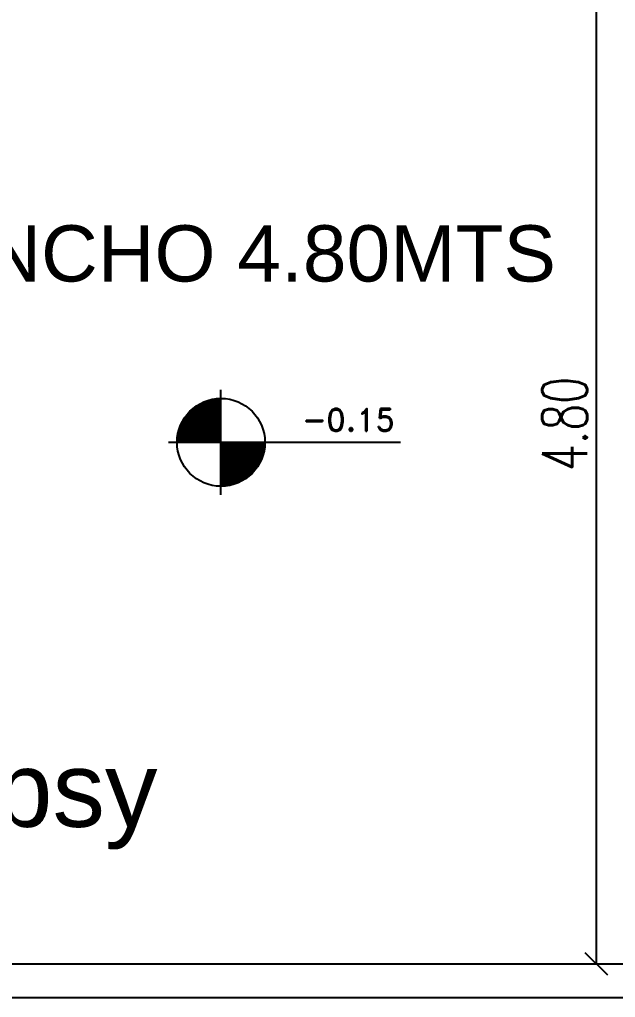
# Model space of a CAD drawing. Header units: millimetres. Extents: x 2448 to 2576, y 1154 to 1321.
# Drawn here: x 2508.99 to 2511.64, y 1280.58 to 1284.928 of the extents above; entities that cross this region are included whole.
import ezdxf

# ---------------------------------------------------------------- set-up
doc = ezdxf.new("R2010")
doc.units = ezdxf.units.MM
doc.linetypes.add('ACAD_ISO02W100', pattern=[15, 12, -3])
doc.layers.add('X-REF T19$0$A-CORDONES', color=1, linetype='Continuous')
doc.styles.add('Arial', font='arial.ttf', dxfattribs={"height": 0.25})
doc.styles.add('COTAS', font='ROMANS.shx', dxfattribs={"width": 0.7})
doc.styles.add('ROMAND', font='romand', dxfattribs={"height": 0.15})
doc.dimstyles.new('COTA-I-N-2-85', dxfattribs={"dimscale": 0, "dimtxt": 0.2, "dimasz": 0.1, "dimexe": 0, "dimexo": 0, "dimgap": 0.04, "dimtad": 1, "dimzin": 1, "dimdsep": 46, "dimtxsty": 'COTAS', "dimblk": 'OBLIQUE', "dimcen": 0.1, "dimse1": 1, "dimse2": 1, "dimclrd": 256, "dimclre": 256, "dimclrt": 256, "dimadec": 0, "dimazin": 0, "dimtfac": 1, "dimtmove": 1, "dimatfit": 3, "dimldrblk": 'OBLIQUE', "dimfxl": 1, "dimtvp": -0.8, "dimtolj": 1, "dimtzin": 0, "dimarcsym": 0})

# ---------------------------------------------------------------- blocks, each defined once
blk = doc.blocks.new('X-REF T19')
at = {"layer": 'X-REF T19$0$A-CORDONES', "linetype": 'Continuous'}
for p, q in [((261.7916, 159.082), (279.8292, 159.082)), ((261.7916, 158.932), (279.8292, 158.932))]:
    blk.add_line(p, q, dxfattribs=at)
blk = doc.blocks.new('Niv3-d')
at = {"color": 0}
for points in [[(0, -23.3), (0, 23.3)], [(19.55, 0), (-23.3, 0)], [(79.78, 0), (19.55, 0)]]:
    blk.add_lwpolyline(points, dxfattribs=at)
at = {"color": 0, "const_width": 19.55}
for points in [[(0, 9.78, 0.414214), (-9.78, 0, 0.414214)], [(0, -9.78, 0.414214), (9.78, 0, 0.414214)]]:
    blk.add_lwpolyline(points, format="xyb", dxfattribs=at)
at = {"color": 0}
blk.add_circle((0, 0), 19.55, dxfattribs=at)
blk.add_point((0, 0), dxfattribs=at)
at = {"color": 0, "style": 'ROMAND'}
blk.add_attdef('NIV5', (31.11, 5), '', height=10, dxfattribs=at)
blk = doc.blocks.new('_Oblique')
at = {"color": 0, "linetype": 'ByBlock', "lineweight": -2}
blk.add_line((-0.5, -0.5), (0.5, 0.5), dxfattribs=at)
blk = doc.blocks.new('*D174')
at = {"linetype": 'ACAD_ISO02W100', "lineweight": -2, "transparency": 16777216}
blk.add_line((2511.5537, 1285.5302), (2511.5537, 1280.7302), dxfattribs=at)
at = {"layer": 'DEFPOINTS', "color": 0, "linetype": 'ACAD_ISO02W100', "transparency": 16777216}
for p in [(2514.2433, 1285.5302), (2511.5537, 1280.7302), (2514.2433, 1280.7302)]:
    blk.add_point(p, dxfattribs=at)
at = {"linetype": 'ACAD_ISO02W100', "lineweight": -2, "transparency": 16777216, "xscale": 0.1, "yscale": 0.1, "zscale": 0.1}
for p, rotation in [((2511.5537, 1285.5302), 90), ((2511.5537, 1280.7302), 270)]:
    blk.add_blockref('_Oblique', p, dxfattribs=dict(at, rotation=rotation))
at = {"linetype": 'ACAD_ISO02W100', "transparency": 16777216, "insert": (2511.4137, 1283.1302), "char_height": 0.2, "attachment_point": 5, "rotation": 90, "style": 'COTAS'}
blk.add_mtext('\\A1;4.80', dxfattribs=at)

msp = doc.modelspace()

# ---------------------------------------------------------------- block references
msp.add_blockref('X-REF T19', (2234.414, 1121.6481))
ref = msp.add_blockref('Niv3-d', (2509.8854, 1283.0485), dxfattribs=dict(xscale=0.009999999999763531, yscale=0.009999999999763531, zscale=0.009999999999763531))
ref.add_attrib('NIV5', '-0.15', (2510.2471, 1283.0985), dxfattribs={"color": 0, "height": 0.1, "style": 'ROMAND'})

# ---------------------------------------------------------------- texts
at = {"style": 'Arial'}
msp.add_text('Cartel de Topsy', height=0.334129, dxfattribs=at).set_placement((2506.3084, 1281.3388))
at = {"insert": (2511.3749, 1283.76), "char_height": 0.25, "width": 18.006735, "attachment_point": 9, "style": 'Arial'}
msp.add_mtext('VEREDA REGL. MUNICIPAL DE H° FRATACHADO  ANCHO 4.80MTS', dxfattribs=at)

# ---------------------------------------------------------------- dimensions: what is measured, and where the dimension line sits
at = {"linetype": 'ACAD_ISO02W100'}
dim = msp.add_linear_dim(base=(2511.5537, 1280.7302), p1=(2514.2433, 1285.5302), p2=(2514.2433, 1280.7302), angle=90, dimstyle='COTA-I-N-2-85', override={"dimscale": 1}, dxfattribs=at)
dim.commit()
dim.dimension.update_dxf_attribs({"geometry": '*D174', "text_midpoint": (2511.4137, 1283.1302)})

doc.saveas('drawing.dxf')
